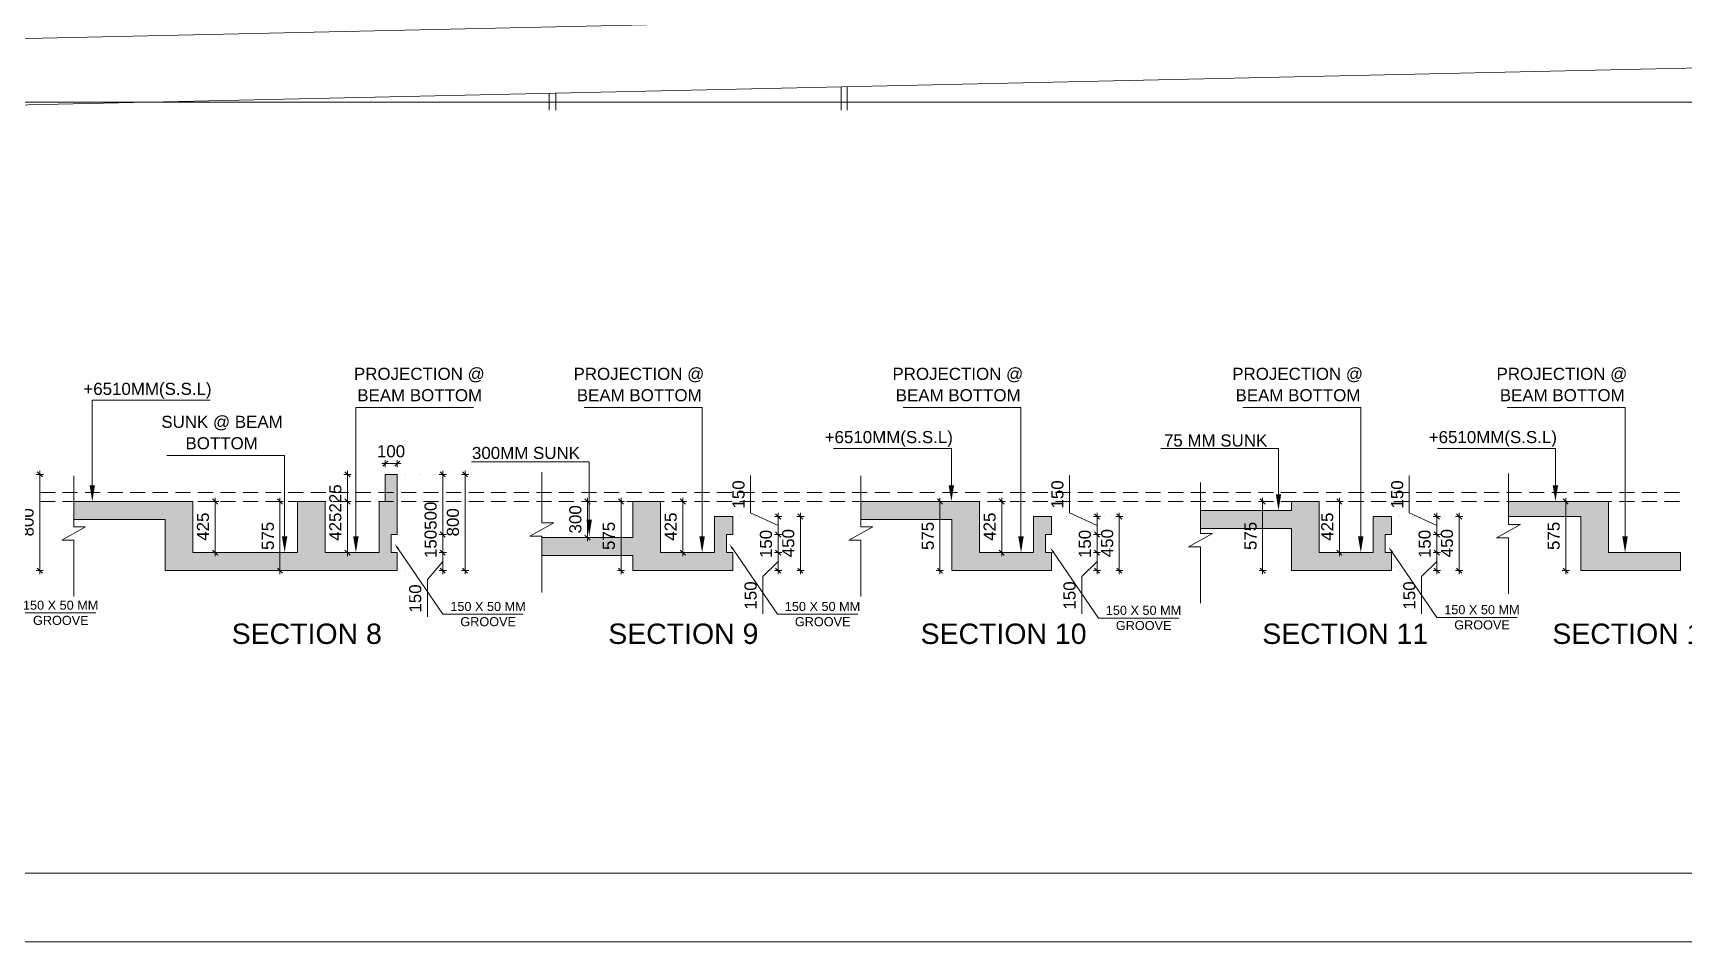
# Model space of a CAD drawing. Header units: millimetres. Extents: x -1303 to 98744, y -1303 to 90097.
# Drawn here: x 32673 to 58753, y 7 to 14373 of the extents above; entities that cross this region are included whole.
import ezdxf

# ---------------------------------------------------------------- set-up
doc = ezdxf.new("R2010")
doc.units = ezdxf.units.MM
doc.layers.add('PDF_Geometry', color=7, linetype='Continuous')
doc.layers.add('PDF_Text', color=7, linetype='Continuous')
doc.layers.add('PDF_Solid Fills', color=192, linetype='Continuous', true_color=0xc2c0c0c0)
doc.styles.add('PDF ArialMT', font='arial.ttf')
doc.styles.add('PDF Swiss721BT-LightCondensed', font='arial.ttf')

msp = doc.modelspace()

# ---------------------------------------------------------------- hatches: boundary and pattern name
at = {"layer": 'PDF_Solid Fills', "true_color": 0x0000f7}
h = msp.add_hatch(color=254, dxfattribs=at)
h.paths.add_polyline_path([(38431.78218, 5875.77945), (38431.78218, 6161.0661), (38336.65649, 6161.0661), (38336.65649, 6446.43746), (38431.78218, 6446.43746), (38431.78218, 6969.44845), (38146.49604, 6969.44845), (38146.49604, 6161.0661), (37290.55084, 6161.0661), (37290.55084, 6969.44845), (36853.1008, 6969.44845), (36853.1008, 6161.0661), (35198.42218, 6161.0661), (35198.42218, 6969.44845), (33315.92127, 6969.44845), (33315.92127, 6684.1618), (34760.97214, 6684.1618), (34760.97214, 5875.77945)], flags=0)
h.paths.add_polyline_path([(38431.78218, 6969.44845), (38431.78218, 7112.13388), (38241.53494, 7112.13388), (38241.53494, 6969.44845)], flags=0)
h.paths.add_polyline_path([(38431.78218, 7112.13388), (38431.78218, 7397.42054), (38241.53494, 7397.42054), (38241.53494, 7112.13388)], flags=0)
at = {"layer": 'PDF_Solid Fills', "true_color": 0x00007f}
for points in [[(42153.53941, 6398.87566), (40717.88127, 6398.87566), (40717.88127, 6113.589), (42153.53941, 6113.589), (42153.53941, 5875.77945), (42590.98946, 5875.77945), (42590.98946, 6969.44845), (42153.53941, 6969.44845)], [(45758.50529, 6684.1618), (47194.16342, 6684.1618), (47194.16342, 5875.77945), (47631.61347, 5875.77945), (47631.61347, 6969.44845), (47574.57525, 6969.44845), (45758.50529, 6969.44845)], [(54143.35493, 5875.77945), (54143.35493, 6161.0661), (54048.23338, 6161.0661), (54048.23338, 6446.43746), (54143.35493, 6446.43746), (54143.35493, 6731.7236), (53858.06879, 6731.7236), (53858.06879, 6161.0661), (53002.1236, 6161.0661), (53002.1236, 6969.44845), (52564.67355, 6969.44845), (52564.67355, 6826.76303), (51129.01955, 6826.76303), (51129.01955, 6541.47637), (52564.67355, 6541.47637), (52564.67355, 6161.0661), (52564.67355, 5875.77945)], [(57574.74743, 6161.0661), (57574.74743, 6969.44845), (55996.15283, 6969.44845), (55996.15283, 6731.7236), (57137.29739, 6731.7236), (57137.29739, 5875.77945), (58715.97877, 5875.77945), (58715.97877, 6161.0661)], [(43732.22079, 5875.77945), (43732.22079, 6161.0661), (43637.09511, 6161.0661), (43637.09511, 6446.43746), (43732.22079, 6446.43746), (43732.22079, 6731.7236), (43446.93465, 6731.7236), (43446.93465, 6161.0661), (42590.98946, 6161.0661), (42590.98946, 5875.77945)], [(48772.84481, 5875.77945), (48772.84481, 6161.0661), (48677.71912, 6161.0661), (48677.71912, 6446.43746), (48772.84481, 6446.43746), (48772.84481, 6731.7236), (48487.55867, 6731.7236), (48487.55867, 6161.0661), (47631.61347, 6161.0661), (47631.61347, 5875.77945)]]:
    msp.add_hatch(color=254, dxfattribs=at).paths.add_polyline_path(points)

# ---------------------------------------------------------------- linework, layer by layer
at = {"layer": 'PDF_Geometry', "lineweight": 0}
for points in [[(6.54583, 6.54583), (97433.8658, 6.54583), (97433.8658, 88787.25523), (6.54583, 88787.25523)], [(1161.74035, 13281.54944), (80883.69126, 13281.54944), (80883.69126, 87632.06458), (1161.74035, 87632.06458)], [(1161.74035, 1094.88274), (96279.51452, 1094.88274), (96279.51452, 87632.06407), (1161.74035, 87632.06407)]]:
    msp.add_lwpolyline(points, close=True, dxfattribs=at)
at = {"layer": 'PDF_Geometry', "color": 9, "lineweight": 0, "true_color": 0xc0c0c0}
for points in [[(28778.92618, 13152.0657), (74523.7764, 14166.77512), (74523.7764, 15564.85614)], [(40833.56931, 13419.49511), (40833.56931, 13152.0657)], [(40934.27775, 13421.18832), (40934.27775, 13152.0657)], [(45444.19383, 13521.05066), (45444.19383, 13152.0657)], [(45544.05514, 13523.58996), (45544.05514, 13152.0657)], [(33021.40976, 7112.04917), (32783.59968, 7112.04917)], [(33378.54637, 7112.04917), (33140.73629, 7112.04917)], [(33734.83792, 7112.04917), (33497.02784, 7112.04917)], [(34091.12947, 7112.04917), (33853.3194, 7112.04917)], [(34448.26401, 7112.04917), (34210.45394, 7112.04917)], [(34804.55557, 7112.04917), (34566.74549, 7112.04917)], [(35161.69424, 7112.04917), (34923.88417, 7112.04917)], [(35517.98167, 7112.04917), (35280.17572, 7112.04917)], [(35874.27322, 7112.04917), (35636.46314, 7112.04917)], [(36231.4119, 7112.04917), (35993.60182, 7112.04917)], [(36587.70344, 7112.04917), (36349.89337, 7112.04917)], [(36944.83799, 7112.04917), (36707.02792, 7112.04917)], [(37301.12954, 7112.04917), (37063.31946, 7112.04917)], [(37657.4211, 7112.04917), (37419.61102, 7112.04917)], [(38014.55564, 7112.04917), (37776.74969, 7112.04917)], [(38370.84719, 7112.04917), (38133.03712, 7112.04917)], [(38727.13875, 7112.04917), (38490.17579, 7112.04917)], [(39084.27742, 7112.04917), (38846.46735, 7112.04917)], [(39440.56484, 7112.04917), (39202.7589, 7112.04917)], [(39797.70352, 7112.04917), (39559.89344, 7112.04917)], [(40153.99507, 7112.04917), (39916.18499, 7112.04917)], [(40510.28662, 7112.04917), (40273.32367, 7112.04917)], [(40867.42116, 7112.04917), (40629.61109, 7112.04917)], [(41223.71272, 7112.04917), (40985.90264, 7112.04917)], [(41580.85139, 7112.04917), (41343.04132, 7112.04917)], [(41937.13882, 7112.04917), (41699.33287, 7112.04917)], [(42293.43037, 7112.04917), (42055.6203, 7112.04917)], [(42650.56905, 7112.04917), (42412.75897, 7112.04917)], [(43006.86059, 7112.04917), (42769.05052, 7112.04917)], [(43363.99514, 7112.04917), (43126.18507, 7112.04917)], [(43720.28669, 7112.04917), (43482.47661, 7112.04917)], [(44076.57825, 7112.04917), (43838.76817, 7112.04917)], [(44433.71279, 7112.04917), (44195.90684, 7112.04917)], [(44790.00434, 7112.04917), (44552.19427, 7112.04917)], [(45147.14302, 7112.04917), (44909.33294, 7112.04917)], [(45503.43457, 7112.04917), (45265.6245, 7112.04917)], [(45859.72199, 7112.04917), (45621.91605, 7112.04917)], [(46216.86067, 7112.04917), (45979.05059, 7112.04917)], [(46573.15222, 7112.04917), (46335.34214, 7112.04917)], [(46929.44377, 7112.04917), (46692.48082, 7112.04917)], [(47286.57831, 7112.04917), (47048.76824, 7112.04917)], [(47642.86987, 7112.04917), (47405.05979, 7112.04917)], [(48000.00854, 7112.04917), (47762.19847, 7112.04917)], [(48356.29597, 7112.04917), (48118.49002, 7112.04917)], [(48712.58752, 7112.04917), (48475.62456, 7112.04917)], [(49069.7262, 7112.04917), (48831.91612, 7112.04917)], [(49426.01774, 7112.04917), (49188.20767, 7112.04917)], [(49783.15229, 7112.04917), (49545.34222, 7112.04917)], [(50139.44384, 7112.04917), (49901.63376, 7112.04917)], [(50495.7354, 7112.04917), (50257.92532, 7112.04917)], [(50852.86994, 7112.04917), (50615.06399, 7112.04917)], [(51209.16149, 7112.04917), (50971.35142, 7112.04917)], [(51566.30017, 7112.04917), (51328.49009, 7112.04917)], [(51922.59172, 7112.04917), (51684.78165, 7112.04917)], [(52278.87914, 7112.04917), (52041.0732, 7112.04917)], [(52636.01782, 7112.04917), (52398.20774, 7112.04917)], [(52992.30937, 7112.04917), (52754.49929, 7112.04917)], [(53349.44392, 7112.04917), (53111.63797, 7112.04917)], [(53705.73546, 7112.04917), (53467.92539, 7112.04917)], [(54062.02702, 7112.04917), (53824.21694, 7112.04917)], [(54419.16569, 7112.04917), (54181.35562, 7112.04917)], [(54775.45312, 7112.04917), (54537.64717, 7112.04917)], [(55131.74467, 7112.04917), (54894.78171, 7112.04917)], [(55488.88335, 7112.04917), (55251.07327, 7112.04917)], [(55845.1749, 7112.04917), (55607.36482, 7112.04917)], [(56202.30944, 7112.04917), (55964.49937, 7112.04917)], [(56558.60099, 7112.04917), (56320.79092, 7112.04917)], [(56914.89255, 7112.04917), (56677.9296, 7112.04917)], [(57272.02709, 7112.04917), (57034.22114, 7112.04917)], [(57628.31864, 7112.04917), (57390.50857, 7112.04917)], [(57985.45732, 7112.04917), (57747.64724, 7112.04917)], [(58341.74887, 7112.04917), (58103.9388, 7112.04917)], [(58698.0363, 7112.04917), (58460.23035, 7112.04917)], [(33021.40976, 6969.02541), (32783.59968, 6969.02541)], [(33378.54637, 6969.02541), (33140.73629, 6969.02541)], [(33734.83792, 6969.02541), (33497.02784, 6969.02541)], [(34091.12947, 6969.02541), (33853.3194, 6969.02541)], [(34448.26401, 6969.02541), (34210.45394, 6969.02541)], [(34804.55557, 6969.02541), (34566.74549, 6969.02541)], [(35161.69424, 6969.02541), (34923.88417, 6969.02541)], [(35517.98167, 6969.02541), (35280.17572, 6969.02541)], [(35874.27322, 6969.02541), (35636.46314, 6969.02541)], [(36231.4119, 6969.02541), (35993.60182, 6969.02541)], [(36587.70344, 6969.02541), (36349.89337, 6969.02541)], [(36944.83799, 6969.02541), (36707.02792, 6969.02541)], [(37301.12954, 6969.02541), (37063.31946, 6969.02541)], [(37657.4211, 6969.02541), (37419.61102, 6969.02541)], [(38014.55564, 6969.02541), (37776.74969, 6969.02541)], [(38370.84719, 6969.02541), (38133.03712, 6969.02541)], [(38727.13875, 6969.02541), (38490.17579, 6969.02541)], [(39084.27742, 6969.02541), (38846.46735, 6969.02541)], [(39440.56484, 6969.02541), (39202.7589, 6969.02541)], [(39797.70352, 6969.02541), (39559.89344, 6969.02541)], [(40153.99507, 6969.02541), (39916.18499, 6969.02541)], [(40510.28662, 6969.02541), (40273.32367, 6969.02541)], [(40867.42116, 6969.02541), (40629.61109, 6969.02541)], [(41223.71272, 6969.02541), (40985.90264, 6969.02541)], [(41580.85139, 6969.02541), (41343.04132, 6969.02541)], [(41937.13882, 6969.02541), (41699.33287, 6969.02541)], [(42293.43037, 6969.02541), (42055.6203, 6969.02541)], [(42650.56905, 6969.02541), (42412.75897, 6969.02541)], [(43006.86059, 6969.02541), (42769.05052, 6969.02541)], [(43363.99514, 6969.02541), (43126.18507, 6969.02541)], [(43720.28669, 6969.02541), (43482.47661, 6969.02541)], [(44076.57825, 6969.02541), (43838.76817, 6969.02541)], [(44433.71279, 6969.02541), (44195.90684, 6969.02541)], [(44790.00434, 6969.02541), (44552.19427, 6969.02541)], [(45147.14302, 6969.02541), (44909.33294, 6969.02541)], [(45503.43457, 6969.02541), (45265.6245, 6969.02541)], [(45859.72199, 6969.02541), (45621.91605, 6969.02541)], [(46216.86067, 6969.02541), (45979.05059, 6969.02541)], [(46573.15222, 6969.02541), (46335.34214, 6969.02541)], [(46929.44377, 6969.02541), (46692.48082, 6969.02541)], [(47286.57831, 6969.02541), (47048.76824, 6969.02541)], [(47642.86987, 6969.02541), (47405.05979, 6969.02541)], [(48000.00854, 6969.02541), (47762.19847, 6969.02541)], [(48356.29597, 6969.02541), (48118.49002, 6969.02541)], [(48712.58752, 6969.02541), (48475.62456, 6969.02541)], [(49069.7262, 6969.02541), (48831.91612, 6969.02541)], [(49426.01774, 6969.02541), (49188.20767, 6969.02541)], [(49783.15229, 6969.02541), (49545.34222, 6969.02541)], [(50139.44384, 6969.02541), (49901.63376, 6969.02541)], [(50495.7354, 6969.02541), (50257.92532, 6969.02541)], [(50852.86994, 6969.02541), (50615.06399, 6969.02541)], [(51209.16149, 6969.02541), (50971.35142, 6969.02541)], [(51566.30017, 6969.02541), (51328.49009, 6969.02541)], [(51922.59172, 6969.02541), (51684.78165, 6969.02541)], [(52278.87914, 6969.02541), (52041.0732, 6969.02541)], [(52636.01782, 6969.02541), (52398.20774, 6969.02541)], [(52992.30937, 6969.02541), (52754.49929, 6969.02541)], [(53349.44392, 6969.02541), (53111.63797, 6969.02541)], [(53705.73546, 6969.02541), (53467.92539, 6969.02541)], [(54062.02702, 6969.02541), (53824.21694, 6969.02541)], [(54419.16569, 6969.02541), (54181.35562, 6969.02541)], [(54775.45312, 6969.02541), (54537.64717, 6969.02541)], [(55131.74467, 6969.02541), (54894.78171, 6969.02541)], [(55488.88335, 6969.02541), (55251.07327, 6969.02541)], [(55845.1749, 6969.02541), (55607.36482, 6969.02541)], [(56202.30944, 6969.02541), (55964.49937, 6969.02541)], [(56558.60099, 6969.02541), (56320.79092, 6969.02541)], [(56914.89255, 6969.02541), (56677.9296, 6969.02541)], [(57272.02709, 6969.02541), (57034.22114, 6969.02541)], [(57628.31864, 6969.02541), (57390.50857, 6969.02541)], [(57985.45732, 6969.02541), (57747.64724, 6969.02541)], [(58341.74887, 6969.02541), (58103.9388, 6969.02541)], [(58698.0363, 6969.02541), (58460.23035, 6969.02541)]]:
    msp.add_lwpolyline(points, dxfattribs=at)
at = {"layer": 'PDF_Geometry', "color": 222, "lineweight": 0, "true_color": 0xb8008a}
for points in [[(74611.79451, 15219.56788), (9885.36212, 13785.09571)], [(38183.81489, 7566.51036), (38298.06489, 7566.51036)], [(38200.74082, 7525.88773), (38281.13896, 7606.28587)], [(38221.89823, 7566.51036), (38203.28219, 7566.51036)], [(38241.36552, 7623.2118), (38241.36552, 7508.9618)], [(38430.93505, 7566.51036), (38241.36552, 7566.51036)], [(38488.48155, 7566.51036), (38374.23155, 7566.51036)], [(38471.55562, 7606.28587), (38391.15748, 7525.88773)], [(38430.93505, 7508.9618), (38430.93505, 7623.2118)], [(38450.39822, 7566.51036), (38469.01839, 7566.51036)], [(32723.51389, 7397.25111), (32837.76388, 7397.25111)], [(32820.83796, 7356.62899), (32740.43981, 7437.02662)], [(32780.21532, 7339.70307), (32780.21532, 7453.95255)], [(32780.21532, 5894.22915), (32780.21532, 7377.78588)], [(37700.58303, 7397.25111), (37587.17603, 7397.25111)], [(37603.25896, 7437.02662), (37684.5001, 7356.62899)], [(37643.87953, 7453.95255), (37643.87953, 7339.70307)], [(37643.87953, 7415.86921), (37643.87953, 7435.33444)], [(37643.87953, 6969.02541), (37643.87953, 7397.25111)], [(39092.74038, 7397.25111), (39206.99038, 7397.25111)], [(39190.06445, 7356.62899), (39109.66631, 7437.02662)], [(39149.43975, 7339.70307), (39149.43975, 7453.95255)], [(39149.43975, 7377.78588), (39149.43975, 6464.63253), (39149.43975, 6484.09724)], [(39444.79633, 7397.25111), (39559.04632, 7397.25111)], [(39542.1204, 7356.62899), (39461.72225, 7437.02662)], [(39502.34695, 7339.70307), (39502.34695, 7453.95255)], [(39502.34695, 5894.22915), (39502.34695, 7377.78588)], [(44015.64326, 7381.17128), (44015.64326, 6790.45659), (44449.79572, 6589.03818)], [(49057.03175, 7381.17128), (49057.03175, 6790.45659), (49491.18008, 6589.03818)], [(54426.78154, 7381.17128), (54426.78154, 6790.45659), (54860.92986, 6589.03818)], [(35494.28702, 6969.02541), (35608.53702, 6969.02541)], [(35591.61109, 6928.40278), (35511.21295, 7009.64753)], [(35551.83352, 6912.32345), (35551.83352, 7025.72685)], [(35551.83352, 6950.40679), (35551.83352, 6179.43059)], [(36519.99974, 6969.02541), (36634.24974, 6969.02541)], [(36617.32381, 6928.40278), (36536.92567, 7009.64753)], [(36576.69911, 6912.32345), (36576.69911, 7025.72685)], [(36576.69911, 6950.40679), (36576.69911, 5894.22915)], [(37643.87953, 6930.94207), (37643.87953, 6950.40679), (37643.87953, 6179.43059)], [(41494.52752, 6969.02541), (41380.27753, 6969.02541)], [(41397.20345, 7009.64753), (41477.6016, 6928.40278)], [(41437.82402, 7025.72685), (41437.82402, 6912.32345)], [(41437.82402, 6987.64352), (41437.82402, 7007.10874)], [(41437.82402, 6398.62152), (41437.82402, 6969.02541)], [(41910.05982, 6969.02541), (42024.30981, 6969.02541)], [(42007.38389, 6928.40278), (41926.13862, 7009.64753)], [(41966.75919, 6912.32345), (41966.75919, 7025.72685)], [(41966.75919, 5894.22915), (41966.75919, 6950.40679)], [(42887.532, 6969.02541), (43000.93487, 6969.02541)], [(42984.85607, 6928.40278), (42903.6108, 7009.64753)], [(42944.23137, 6912.32345), (42944.23137, 7025.72685)], [(42944.23137, 6950.40679), (42944.23137, 6179.43059)], [(44449.79572, 6674.5139), (44449.79572, 6787.9178)], [(44802.69878, 6674.5139), (44802.69878, 6787.9178)], [(46950.60118, 6969.02541), (47064.85117, 6969.02541)], [(47047.92525, 6928.40278), (46967.5271, 7009.64753)], [(47007.30055, 6912.32345), (47007.30055, 7025.72685)], [(47007.30055, 5894.22915), (47007.30055, 6950.40679)], [(47928.07336, 6969.02541), (48042.32336, 6969.02541)], [(48025.39743, 6928.40278), (47944.15217, 7009.64753)], [(47984.77273, 6912.32345), (47984.77273, 7025.72685)], [(47984.77273, 6950.40679), (47984.77273, 6179.43059)], [(49491.18008, 6674.5139), (49491.18008, 6787.9178)], [(49843.24015, 6674.5139), (49843.24015, 6787.9178)], [(52052.0734, 6969.02541), (52166.32339, 6969.02541)], [(52149.39747, 6928.40278), (52068.99932, 7009.64753)], [(52108.7769, 6912.32345), (52108.7769, 7025.72685)], [(52108.7769, 6950.40679), (52108.7769, 5894.22915)], [(53264.81429, 6969.02541), (53379.06429, 6969.02541)], [(53362.13836, 6928.40278), (53281.74022, 7009.64753)], [(53322.36492, 6912.32345), (53322.36492, 7025.72685)], [(53322.36492, 6950.40679), (53322.36492, 6179.43059)], [(54860.92986, 6674.5139), (54860.92986, 6787.9178)], [(55213.83706, 6674.5139), (55213.83706, 6787.9178)], [(56842.95737, 6969.02541), (56956.36024, 6969.02541)], [(56940.28144, 6928.40278), (56859.03617, 7009.64753)], [(56899.65674, 6912.32345), (56899.65674, 7025.72685)], [(56899.65674, 6950.40679), (56899.65674, 5894.22915)], [(44393.09222, 6731.21585), (44507.34222, 6731.21585)], [(44490.41629, 6690.59373), (44410.01815, 6771.83797)], [(44449.79572, 6712.59723), (44449.79572, 6464.63253), (44449.79572, 6484.09724)], [(44745.1523, 6731.21585), (44859.40229, 6731.21585)], [(44843.32348, 6690.59373), (44762.07822, 6771.83797)], [(44802.69878, 5894.22915), (44802.69878, 6712.59723)], [(49433.63359, 6731.21585), (49547.88359, 6731.21585)], [(49530.95766, 6690.59373), (49450.55952, 6771.83797)], [(49491.18008, 6712.59723), (49491.18008, 6464.63253), (49491.18008, 6484.09724)], [(49786.53665, 6731.21585), (49899.94365, 6731.21585)], [(49883.86072, 6690.59373), (49802.61958, 6771.83797)], [(49843.24015, 5894.22915), (49843.24015, 6712.59723)], [(54804.23049, 6731.21585), (54918.48049, 6731.21585)], [(54901.55456, 6690.59373), (54821.15642, 6771.83797)], [(54860.92986, 6712.59723), (54860.92986, 6464.63253), (54860.92986, 6484.09724)], [(55157.13355, 6731.21585), (55270.53643, 6731.21585)], [(55254.45762, 6690.59373), (55173.21236, 6771.83797)], [(55213.83706, 5894.22915), (55213.83706, 6712.59723)], [(39149.43975, 6160.81248), (39149.43975, 6446.01391)], [(41380.27753, 6398.62152), (41494.52752, 6398.62152)], [(41477.6016, 6357.9994), (41397.20345, 6438.39755)], [(41437.82402, 6341.07348), (41437.82402, 6455.32347)], [(41437.82402, 6379.15681), (41437.82402, 6360.53819)], [(44449.79572, 6160.81248), (44449.79572, 6446.01391)], [(49491.18008, 6160.81248), (49491.18008, 6446.01391)], [(54860.92986, 6160.81248), (54860.92986, 6446.01391)], [(35608.53702, 6160.81248), (35494.28702, 6160.81248)], [(35511.21295, 6201.43459), (35591.61109, 6120.18985)], [(35551.83352, 6217.51392), (35551.83352, 6103.26392)], [(37700.58303, 6160.81248), (37587.17603, 6160.81248)], [(37603.25896, 6201.43459), (37684.5001, 6120.18985)], [(37643.87953, 6217.51392), (37643.87953, 6103.26392)], [(38907.3982, 5145.25696), (38907.3982, 5736.81774), (39149.43975, 6017.7882)], [(39149.43975, 5894.22915), (39149.43975, 6141.34726), (39149.43975, 6122.72914)], [(43000.93487, 6160.81248), (42887.532, 6160.81248)], [(42903.6108, 6201.43459), (42984.85607, 6120.18985)], [(42944.23137, 6217.51392), (42944.23137, 6103.26392)], [(44207.75417, 5192.64935), (44207.75417, 5784.21064), (44449.79572, 6017.7882)], [(44449.79572, 5894.22915), (44449.79572, 6141.34726), (44449.79572, 6122.72914)], [(48042.32336, 6160.81248), (47928.07336, 6160.81248)], [(47944.15217, 6201.43459), (48025.39743, 6120.18985)], [(47984.77273, 6217.51392), (47984.77273, 6103.26392)], [(49248.29553, 5192.64935), (49248.29553, 5784.21064), (49491.18008, 6017.7882)], [(49491.18008, 5894.22915), (49491.18008, 6141.34726), (49491.18008, 6122.72914)], [(53379.06429, 6160.81248), (53264.81429, 6160.81248)], [(53281.74022, 6201.43459), (53362.13836, 6120.18985)], [(53322.36492, 6217.51392), (53322.36492, 6103.26392)], [(54618.88831, 5192.64935), (54618.88831, 5784.21064), (54860.92986, 6017.7882)], [(54860.92986, 5894.22915), (54860.92986, 6141.34726), (54860.92986, 6122.72914)], [(32837.76388, 5875.61053), (32723.51389, 5875.61053)], [(32740.43981, 5915.38656), (32820.83796, 5834.98841)], [(32780.21532, 5932.31248), (32780.21532, 5818.06249)], [(36634.24974, 5875.61053), (36519.99974, 5875.61053)], [(36536.92567, 5915.38656), (36617.32381, 5834.98841)], [(36576.69911, 5932.31248), (36576.69911, 5818.06249)], [(39206.99038, 5875.61053), (39092.74038, 5875.61053)], [(39109.66631, 5915.38656), (39190.06445, 5834.98841)], [(39149.43975, 5932.31248), (39149.43975, 5818.06249)], [(39559.04632, 5875.61053), (39444.79633, 5875.61053)], [(39461.72225, 5915.38656), (39542.1204, 5834.98841)], [(39502.34695, 5932.31248), (39502.34695, 5818.06249)], [(42024.30981, 5875.61053), (41910.05982, 5875.61053)], [(41926.13862, 5915.38656), (42007.38389, 5834.98841)], [(41966.75919, 5932.31248), (41966.75919, 5818.06249)], [(44507.34222, 5875.61053), (44393.09222, 5875.61053)], [(44410.01815, 5915.38656), (44490.41629, 5834.98841)], [(44449.79572, 5932.31248), (44449.79572, 5818.06249)], [(44859.40229, 5875.61053), (44745.1523, 5875.61053)], [(44762.07822, 5915.38656), (44843.32348, 5834.98841)], [(44802.69878, 5932.31248), (44802.69878, 5818.06249)], [(47064.85117, 5875.61053), (46950.60118, 5875.61053)], [(46967.5271, 5915.38656), (47047.92525, 5834.98841)], [(47007.30055, 5932.31248), (47007.30055, 5818.06249)], [(49547.88359, 5875.61053), (49433.63359, 5875.61053)], [(49450.55952, 5915.38656), (49530.95766, 5834.98841)], [(49491.18008, 5932.31248), (49491.18008, 5818.06249)], [(49899.94365, 5875.61053), (49786.53665, 5875.61053)], [(49802.61958, 5915.38656), (49883.86072, 5834.98841)], [(49843.24015, 5932.31248), (49843.24015, 5818.06249)], [(52166.32339, 5875.61053), (52052.0734, 5875.61053)], [(52068.99932, 5915.38656), (52149.39747, 5834.98841)], [(52108.7769, 5932.31248), (52108.7769, 5818.06249)], [(54918.48049, 5875.61053), (54804.23049, 5875.61053)], [(54821.15642, 5915.38656), (54901.55456, 5834.98841)], [(54860.92986, 5932.31248), (54860.92986, 5818.06249)], [(55270.53643, 5875.61053), (55157.13355, 5875.61053)], [(55173.21236, 5915.38656), (55254.45762, 5834.98841)], [(55213.83706, 5932.31248), (55213.83706, 5818.06249)], [(56956.36024, 5875.61053), (56842.95737, 5875.61053)], [(56859.03617, 5915.38656), (56940.28144, 5834.98841)], [(56899.65674, 5932.31248), (56899.65674, 5818.06249)]]:
    msp.add_lwpolyline(points, dxfattribs=at)
at = {"layer": 'PDF_Geometry', "color": 1, "lineweight": 0}
for points in [[(33609.5836, 7225.45307), (33609.5836, 8568.52534), (35471.43537, 8568.52534)], [(37775.90258, 6417.24014), (37775.90258, 8455.96753), (39637.75435, 8455.96753)], [(43248.05503, 6417.24014), (43248.05503, 8455.96753), (41386.20325, 8455.96753)], [(48288.59227, 6417.24014), (48288.59227, 8455.96753), (46427.58761, 8455.96753)], [(53659.18917, 6417.24014), (53659.18917, 8455.96753), (51797.33739, 8455.96753)], [(57836.50835, 6417.24014), (57836.50835, 8455.96753), (55974.65657, 8455.96753)], [(36649.48142, 6417.24014), (36649.48142, 7697.68628), (34788.47677, 7697.68628)], [(41463.21291, 6678.74538), (41463.21291, 7593.59143), (39602.20825, 7593.59143)], [(47188.40713, 7225.45307), (47188.40713, 7806.01262), (45326.55535, 7806.01262)], [(52358.43429, 7083.2754), (52358.43429, 7806.01262), (50497.42551, 7806.01262)], [(56735.47608, 7225.45307), (56735.47608, 7806.01262), (54874.47143, 7806.01262)]]:
    msp.add_lwpolyline(points, dxfattribs=at)
at = {"layer": 'PDF_Geometry', "lineweight": 0}
for points in [[(32780.21532, 7397.25111), (32780.21532, 7397.25111)], [(33315.92127, 5469.38833), (33315.92127, 6357.1528), (33126.34967, 6357.1528), (33504.64368, 6566.18808), (33315.92127, 6566.18808), (33315.92127, 7371.86222)], [(37643.87953, 7397.25111), (37643.87953, 7397.25111)], [(37764.05525, 7397.25111), (37764.05525, 7397.25111)], [(37883.37972, 7397.25111), (37883.37972, 7397.25111)], [(38001.8612, 7397.25111), (38001.8612, 7397.25111)], [(38121.18979, 7397.25111), (38121.18979, 7397.25111)], [(38241.36552, 7541.12148), (38241.36552, 7541.12148)], [(38241.36552, 7397.25111), (38241.36552, 7397.25111)], [(38241.36552, 7397.25111), (38241.36552, 7397.25111)], [(38430.93505, 7541.12148), (38430.93505, 7541.12148)], [(38430.93505, 7397.25111), (38430.93505, 7397.25111)], [(38430.93505, 7397.25111), (38430.93505, 7397.25111)], [(38430.93505, 7397.25111), (38430.93505, 7397.25111)], [(38551.11077, 7397.25111), (38551.11077, 7397.25111)], [(38552.80089, 7397.25111), (38552.80089, 7397.25111)], [(38669.59225, 7397.25111), (38669.59225, 7397.25111)], [(38671.28236, 7397.25111), (38671.28236, 7397.25111)], [(38788.07373, 7397.25111), (38788.07373, 7397.25111)], [(38790.61097, 7397.25111), (38790.61097, 7397.25111)], [(38907.3982, 7397.25111), (38907.3982, 7397.25111)], [(38909.09244, 7397.25111), (38909.09244, 7397.25111)], [(39025.87968, 7397.25111), (39025.87968, 7397.25111)], [(39028.42104, 7397.25111), (39028.42104, 7397.25111)], [(39145.20827, 7397.25111), (39145.20827, 7397.25111)], [(39149.43975, 7397.25111), (39149.43975, 7397.25111)], [(39263.68975, 7397.25111), (39263.68975, 7397.25111)], [(39383.01835, 7397.25111), (39383.01835, 7397.25111)], [(39502.34695, 7397.25111), (39502.34695, 7397.25111)], [(40717.6292, 5532.01395), (40717.6292, 6419.77893), (40528.05554, 6419.77893), (40907.19875, 6628.81421), (40717.6292, 6628.81421), (40717.6292, 7434.48835)], [(45758.16644, 5469.38833), (45758.16644, 6357.1528), (45568.5969, 6357.1528), (45947.74011, 6566.18808), (45758.16644, 6566.18808), (45758.16644, 7371.86222)], [(55995.81398, 5506.62506), (55995.81398, 6394.39004), (55806.24445, 6394.39004), (56185.38351, 6603.42532), (55995.81398, 6603.42532), (55995.81398, 7409.09946)], [(51128.76335, 5363.60129), (51128.76335, 6251.36577), (50939.19381, 6251.36577), (51318.33289, 6460.40105), (51128.76335, 6460.40105), (51128.76335, 7266.07519)], [(35198.08333, 6969.02541), (35198.08333, 6969.02541)], [(35374.95842, 6969.02541), (35374.95842, 6969.02541)], [(35551.83352, 6969.02541), (35551.83352, 6969.02541)], [(36576.69911, 6969.02541), (36576.69911, 6969.02541)], [(36714.64788, 6969.02541), (36714.64788, 6969.02541)], [(36852.59252, 6969.02541), (36852.59252, 6969.02541)], [(37290.12934, 6969.02541), (37290.12934, 6969.02541)], [(37467.00444, 6969.02541), (37467.00444, 6969.02541)], [(37643.87953, 6969.02541), (37643.87953, 6969.02541)], [(37643.87953, 6969.02541), (37643.87953, 6969.02541)], [(37764.05525, 6969.02541), (37764.05525, 6969.02541)], [(37883.37972, 6969.02541), (37883.37972, 6969.02541)], [(38001.8612, 6969.02541), (38001.8612, 6969.02541)], [(38121.18979, 6969.02541), (38121.18979, 6969.02541)], [(38241.36552, 6969.02541), (38241.36552, 6969.02541)], [(41437.82402, 6969.02541), (41437.82402, 6969.02541)], [(41557.99974, 6969.02541), (41557.99974, 6969.02541)], [(41676.48122, 6969.02541), (41676.48122, 6969.02541)], [(41794.9627, 6969.02541), (41794.9627, 6969.02541)], [(41914.2913, 6969.02541), (41914.2913, 6969.02541)], [(42000.61104, 6969.02541), (42000.61104, 6969.02541)], [(42032.77278, 6969.02541), (42032.77278, 6969.02541)], [(42152.94437, 6969.02541), (42152.94437, 6969.02541)], [(42152.94437, 6969.02541), (42152.94437, 6969.02541)], [(42590.48118, 6969.02541), (42590.48118, 6969.02541)], [(42767.35627, 6969.02541), (42767.35627, 6969.02541)], [(42944.23137, 6969.02541), (42944.23137, 6969.02541)], [(47041.1524, 6969.02541), (47041.1524, 6969.02541)], [(47193.48573, 6969.02541), (47193.48573, 6969.02541)], [(47631.02255, 6969.02541), (47631.02255, 6969.02541)], [(47807.89764, 6969.02541), (47807.89764, 6969.02541)], [(47984.77273, 6969.02541), (47984.77273, 6969.02541)], [(52108.7769, 6969.02541), (52108.7769, 6969.02541)], [(52277.18903, 6969.02541), (52277.18903, 6969.02541)], [(52396.51763, 6969.02541), (52396.51763, 6969.02541)], [(52564.08264, 6969.02541), (52564.08264, 6969.02541)], [(53001.61945, 6969.02541), (53001.61945, 6969.02541)], [(53161.56863, 6969.02541), (53161.56863, 6969.02541)], [(53322.36492, 6969.02541), (53322.36492, 6969.02541)], [(56899.65674, 6969.02541), (56899.65674, 6969.02541)], [(57058.76291, 6969.02541), (57058.76291, 6969.02541)], [(57177.24439, 6969.02541), (57177.24439, 6969.02541)], [(57296.57299, 6969.02541), (57296.57299, 6969.02541)], [(57415.05446, 6969.02541), (57415.05446, 6969.02541)], [(57574.15651, 6969.02541), (57574.15651, 6969.02541)], [(57574.15651, 6969.02541), (57574.15651, 6969.02541)], [(57719.72112, 6969.02541), (57719.72112, 6969.02541)], [(57839.04559, 6969.02541), (57839.04559, 6969.02541)], [(57957.52707, 6969.02541), (57957.52707, 6969.02541)], [(58076.85566, 6969.02541), (58076.85566, 6969.02541)], [(58195.33714, 6969.02541), (58195.33714, 6969.02541)], [(58313.81861, 6969.02541), (58313.81861, 6969.02541)], [(58433.14722, 6969.02541), (58433.14722, 6969.02541)], [(58551.62869, 6969.02541), (58551.62869, 6969.02541)], [(58670.95729, 6969.02541), (58670.95729, 6969.02541)], [(43732.13401, 6731.21585), (43732.13401, 6731.21585)], [(43732.13401, 6731.21585), (43732.13401, 6731.21585)], [(43851.46261, 6731.21585), (43851.46261, 6731.21585)], [(43853.15686, 6731.21585), (43853.15686, 6731.21585)], [(43969.94409, 6731.21585), (43969.94409, 6731.21585)], [(43972.48133, 6731.21585), (43972.48133, 6731.21585)], [(44089.27269, 6731.21585), (44089.27269, 6731.21585)], [(44090.96281, 6731.21585), (44090.96281, 6731.21585)], [(44207.75417, 6731.21585), (44207.75417, 6731.21585)], [(44209.44428, 6731.21585), (44209.44428, 6731.21585)], [(44326.23565, 6731.21585), (44326.23565, 6731.21585)], [(44328.77288, 6731.21585), (44328.77288, 6731.21585)], [(44445.56424, 6731.21585), (44445.56424, 6731.21585)], [(44449.79572, 6731.21585), (44449.79572, 6731.21585)], [(44564.04572, 6731.21585), (44564.04572, 6731.21585)], [(44683.37019, 6731.21585), (44683.37019, 6731.21585)], [(44802.69878, 6731.21585), (44802.69878, 6731.21585)], [(48772.67538, 6731.21585), (48772.67538, 6731.21585)], [(48772.67538, 6731.21585), (48772.67538, 6731.21585)], [(48892.00398, 6731.21585), (48892.00398, 6731.21585)], [(48893.6941, 6731.21585), (48893.6941, 6731.21585)], [(49010.48546, 6731.21585), (49010.48546, 6731.21585)], [(49013.02269, 6731.21585), (49013.02269, 6731.21585)], [(49129.81405, 6731.21585), (49129.81405, 6731.21585)], [(49131.50417, 6731.21585), (49131.50417, 6731.21585)], [(49248.29553, 6731.21585), (49248.29553, 6731.21585)], [(49250.83277, 6731.21585), (49250.83277, 6731.21585)], [(49367.62, 6731.21585), (49367.62, 6731.21585)], [(49369.31425, 6731.21585), (49369.31425, 6731.21585)], [(49486.10148, 6731.21585), (49486.10148, 6731.21585)], [(49491.18008, 6731.21585), (49491.18008, 6731.21585)], [(49605.43007, 6731.21585), (49605.43007, 6731.21585)], [(49723.91155, 6731.21585), (49723.91155, 6731.21585)], [(49843.24015, 6731.21585), (49843.24015, 6731.21585)], [(54143.27229, 6731.21585), (54143.27229, 6731.21585)], [(54143.27229, 6731.21585), (54143.27229, 6731.21585)], [(54262.60088, 6731.21585), (54262.60088, 6731.21585)], [(54264.291, 6731.21585), (54264.291, 6731.21585)], [(54381.08236, 6731.21585), (54381.08236, 6731.21585)], [(54383.6196, 6731.21585), (54383.6196, 6731.21585)], [(54500.40683, 6731.21585), (54500.40683, 6731.21585)], [(54502.10108, 6731.21585), (54502.10108, 6731.21585)], [(54618.88831, 6731.21585), (54618.88831, 6731.21585)], [(54620.58255, 6731.21585), (54620.58255, 6731.21585)], [(54737.36979, 6731.21585), (54737.36979, 6731.21585)], [(54739.91116, 6731.21585), (54739.91116, 6731.21585)], [(54856.69838, 6731.21585), (54856.69838, 6731.21585)], [(54860.92986, 6731.21585), (54860.92986, 6731.21585)], [(54975.17986, 6731.21585), (54975.17986, 6731.21585)], [(55094.50846, 6731.21585), (55094.50846, 6731.21585)], [(55213.83706, 6731.21585), (55213.83706, 6731.21585)], [(38430.93505, 6446.01391), (38430.93505, 6446.01391)], [(38430.93505, 6446.01391), (38430.93505, 6446.01391)], [(38552.80089, 6446.01391), (38552.80089, 6446.01391)], [(38552.80089, 6446.01391), (38552.80089, 6446.01391)], [(38671.28236, 6446.01391), (38671.28236, 6446.01391)], [(38671.28236, 6446.01391), (38671.28236, 6446.01391)], [(38790.61097, 6446.01391), (38790.61097, 6446.01391)], [(38790.61097, 6446.01391), (38790.61097, 6446.01391)], [(38909.09244, 6446.01391), (38909.09244, 6446.01391)], [(38909.09244, 6446.01391), (38909.09244, 6446.01391)], [(39028.42104, 6446.01391), (39028.42104, 6446.01391)], [(39028.42104, 6446.01391), (39028.42104, 6446.01391)], [(39149.43975, 6446.01391), (39149.43975, 6446.01391)], [(39149.43975, 6446.01391), (39149.43975, 6446.01391)], [(41437.82402, 6398.62152), (41437.82402, 6398.62152)], [(41557.99974, 6398.62152), (41557.99974, 6398.62152)], [(41676.48122, 6398.62152), (41676.48122, 6398.62152)], [(41794.9627, 6398.62152), (41794.9627, 6398.62152)], [(41914.2913, 6398.62152), (41914.2913, 6398.62152)], [(42032.77278, 6398.62152), (42032.77278, 6398.62152)], [(42152.94437, 6398.62152), (42152.94437, 6398.62152)], [(43732.13401, 6446.01391), (43732.13401, 6446.01391)], [(43732.13401, 6446.01391), (43732.13401, 6446.01391)], [(43853.15686, 6446.01391), (43853.15686, 6446.01391)], [(43853.15686, 6446.01391), (43853.15686, 6446.01391)], [(43972.48133, 6446.01391), (43972.48133, 6446.01391)], [(43972.48133, 6446.01391), (43972.48133, 6446.01391)], [(44090.96281, 6446.01391), (44090.96281, 6446.01391)], [(44090.96281, 6446.01391), (44090.96281, 6446.01391)], [(44209.44428, 6446.01391), (44209.44428, 6446.01391)], [(44209.44428, 6446.01391), (44209.44428, 6446.01391)], [(44328.77288, 6446.01391), (44328.77288, 6446.01391)], [(44328.77288, 6446.01391), (44328.77288, 6446.01391)], [(44449.79572, 6446.01391), (44449.79572, 6446.01391)], [(44449.79572, 6446.01391), (44449.79572, 6446.01391)], [(48772.67538, 6446.01391), (48772.67538, 6446.01391)], [(48772.67538, 6446.01391), (48772.67538, 6446.01391)], [(48893.6941, 6446.01391), (48893.6941, 6446.01391)], [(48893.6941, 6446.01391), (48893.6941, 6446.01391)], [(49013.02269, 6446.01391), (49013.02269, 6446.01391)], [(49013.02269, 6446.01391), (49013.02269, 6446.01391)], [(49131.50417, 6446.01391), (49131.50417, 6446.01391)], [(49131.50417, 6446.01391), (49131.50417, 6446.01391)], [(49250.83277, 6446.01391), (49250.83277, 6446.01391)], [(49250.83277, 6446.01391), (49250.83277, 6446.01391)], [(49369.31425, 6446.01391), (49369.31425, 6446.01391)], [(49369.31425, 6446.01391), (49369.31425, 6446.01391)], [(49491.18008, 6446.01391), (49491.18008, 6446.01391)], [(49491.18008, 6446.01391), (49491.18008, 6446.01391)], [(54143.27229, 6446.01391), (54143.27229, 6446.01391)], [(54143.27229, 6446.01391), (54143.27229, 6446.01391)], [(54264.291, 6446.01391), (54264.291, 6446.01391)], [(54264.291, 6446.01391), (54264.291, 6446.01391)], [(54383.6196, 6446.01391), (54383.6196, 6446.01391)], [(54383.6196, 6446.01391), (54383.6196, 6446.01391)], [(54502.10108, 6446.01391), (54502.10108, 6446.01391)], [(54502.10108, 6446.01391), (54502.10108, 6446.01391)], [(54620.58255, 6446.01391), (54620.58255, 6446.01391)], [(54620.58255, 6446.01391), (54620.58255, 6446.01391)], [(54739.91116, 6446.01391), (54739.91116, 6446.01391)], [(54739.91116, 6446.01391), (54739.91116, 6446.01391)], [(54860.92986, 6446.01391), (54860.92986, 6446.01391)], [(54860.92986, 6446.01391), (54860.92986, 6446.01391)], [(31690.18532, 6238.67133), (32398.53488, 5207.03649), (33667.98134, 5207.03649)], [(35198.08333, 6160.81248), (35198.08333, 6160.81248)], [(35374.95842, 6160.81248), (35374.95842, 6160.81248)], [(35551.83352, 6160.81248), (35551.83352, 6160.81248)], [(37290.12934, 6160.81248), (37290.12934, 6160.81248)], [(37467.00444, 6160.81248), (37467.00444, 6160.81248)], [(37643.87953, 6160.81248), (37643.87953, 6160.81248)], [(38430.93505, 6160.81248), (38430.93505, 6160.81248)], [(38430.93505, 6160.81248), (38430.93505, 6160.81248)], [(38445.32374, 6218.36052), (39152.82412, 5186.72517), (40422.26851, 5186.72517)], [(38552.80089, 6160.81248), (38552.80089, 6160.81248)], [(38552.80089, 6160.81248), (38552.80089, 6160.81248)], [(38671.28236, 6160.81248), (38671.28236, 6160.81248)], [(38671.28236, 6160.81248), (38671.28236, 6160.81248)], [(38790.61097, 6160.81248), (38790.61097, 6160.81248)], [(38790.61097, 6160.81248), (38790.61097, 6160.81248)], [(38909.09244, 6160.81248), (38909.09244, 6160.81248)], [(38909.09244, 6160.81248), (38909.09244, 6160.81248)], [(39028.42104, 6160.81248), (39028.42104, 6160.81248)], [(39028.42104, 6160.81248), (39028.42104, 6160.81248)], [(39149.43975, 6160.81248), (39149.43975, 6160.81248)], [(39149.43975, 6160.81248), (39149.43975, 6160.81248)], [(42590.48118, 6160.81248), (42590.48118, 6160.81248)], [(42767.35627, 6160.81248), (42767.35627, 6160.81248)], [(42944.23137, 6160.81248), (42944.23137, 6160.81248)], [(43732.13401, 6218.36052), (44440.48564, 5186.72517), (45709.08291, 5186.72517)], [(43732.13401, 6160.81248), (43732.13401, 6160.81248)], [(43732.13401, 6160.81248), (43732.13401, 6160.81248)], [(43853.15686, 6160.81248), (43853.15686, 6160.81248)], [(43853.15686, 6160.81248), (43853.15686, 6160.81248)], [(43972.48133, 6160.81248), (43972.48133, 6160.81248)], [(43972.48133, 6160.81248), (43972.48133, 6160.81248)], [(44090.96281, 6160.81248), (44090.96281, 6160.81248)], [(44090.96281, 6160.81248), (44090.96281, 6160.81248)], [(44209.44428, 6160.81248), (44209.44428, 6160.81248)], [(44209.44428, 6160.81248), (44209.44428, 6160.81248)], [(44328.77288, 6160.81248), (44328.77288, 6160.81248)], [(44328.77288, 6160.81248), (44328.77288, 6160.81248)], [(44449.79572, 6160.81248), (44449.79572, 6160.81248)], [(44449.79572, 6160.81248), (44449.79572, 6160.81248)], [(47631.02255, 6160.81248), (47631.02255, 6160.81248)], [(47807.89764, 6160.81248), (47807.89764, 6160.81248)], [(47984.77273, 6160.81248), (47984.77273, 6160.81248)], [(48772.67538, 6160.81248), (48772.67538, 6160.81248)], [(48772.67538, 6160.81248), (48772.67538, 6160.81248)], [(48805.6801, 6157.42709), (49514.03174, 5125.79174), (50782.629, 5125.79174)], [(48893.6941, 6160.81248), (48893.6941, 6160.81248)], [(48893.6941, 6160.81248), (48893.6941, 6160.81248)], [(49013.02269, 6160.81248), (49013.02269, 6160.81248)], [(49013.02269, 6160.81248), (49013.02269, 6160.81248)], [(49131.50417, 6160.81248), (49131.50417, 6160.81248)], [(49131.50417, 6160.81248), (49131.50417, 6160.81248)], [(49250.83277, 6160.81248), (49250.83277, 6160.81248)], [(49250.83277, 6160.81248), (49250.83277, 6160.81248)], [(49369.31425, 6160.81248), (49369.31425, 6160.81248)], [(49369.31425, 6160.81248), (49369.31425, 6160.81248)], [(49491.18008, 6160.81248), (49491.18008, 6160.81248)], [(49491.18008, 6160.81248), (49491.18008, 6160.81248)], [(53001.61945, 6160.81248), (53001.61945, 6160.81248)], [(53161.56863, 6160.81248), (53161.56863, 6160.81248)], [(53322.36492, 6160.81248), (53322.36492, 6160.81248)], [(54143.27229, 6160.81248), (54143.27229, 6160.81248)], [(54143.27229, 6160.81248), (54143.27229, 6160.81248)], [(54154.27248, 6167.58274), (54862.62411, 5135.9474), (56131.22138, 5135.9474)], [(54264.291, 6160.81248), (54264.291, 6160.81248)], [(54264.291, 6160.81248), (54264.291, 6160.81248)], [(54383.6196, 6160.81248), (54383.6196, 6160.81248)], [(54383.6196, 6160.81248), (54383.6196, 6160.81248)], [(54502.10108, 6160.81248), (54502.10108, 6160.81248)], [(54502.10108, 6160.81248), (54502.10108, 6160.81248)], [(54620.58255, 6160.81248), (54620.58255, 6160.81248)], [(54620.58255, 6160.81248), (54620.58255, 6160.81248)], [(54739.91116, 6160.81248), (54739.91116, 6160.81248)], [(54739.91116, 6160.81248), (54739.91116, 6160.81248)], [(54860.92986, 6160.81248), (54860.92986, 6160.81248)], [(54860.92986, 6160.81248), (54860.92986, 6160.81248)], [(57574.15651, 6160.81248), (57574.15651, 6160.81248)], [(57719.72112, 6160.81248), (57719.72112, 6160.81248)], [(57839.04559, 6160.81248), (57839.04559, 6160.81248)], [(57957.52707, 6160.81248), (57957.52707, 6160.81248)], [(58076.85566, 6160.81248), (58076.85566, 6160.81248)], [(58195.33714, 6160.81248), (58195.33714, 6160.81248)], [(58313.81861, 6160.81248), (58313.81861, 6160.81248)], [(58433.14722, 6160.81248), (58433.14722, 6160.81248)], [(58551.62869, 6160.81248), (58551.62869, 6160.81248)], [(58670.95729, 6160.81248), (58670.95729, 6160.81248)], [(58715.80934, 6160.81248), (58715.80934, 6160.81248)], [(32780.21532, 5875.61053), (32780.21532, 5875.61053)], [(36576.69911, 5875.61053), (36576.69911, 5875.61053)], [(36714.64788, 5875.61053), (36714.64788, 5875.61053)], [(36852.59252, 5875.61053), (36852.59252, 5875.61053)], [(38430.93505, 5875.61053), (38430.93505, 5875.61053)], [(38430.93505, 5875.61053), (38430.93505, 5875.61053)], [(38551.11077, 5875.61053), (38551.11077, 5875.61053)], [(38552.80089, 5875.61053), (38552.80089, 5875.61053)], [(38669.59225, 5875.61053), (38669.59225, 5875.61053)], [(38671.28236, 5875.61053), (38671.28236, 5875.61053)], [(38788.07373, 5875.61053), (38788.07373, 5875.61053)], [(38790.61097, 5875.61053), (38790.61097, 5875.61053)], [(38907.3982, 5875.61053), (38907.3982, 5875.61053)], [(38909.09244, 5875.61053), (38909.09244, 5875.61053)], [(39025.87968, 5875.61053), (39025.87968, 5875.61053)], [(39028.42104, 5875.61053), (39028.42104, 5875.61053)], [(39145.20827, 5875.61053), (39145.20827, 5875.61053)], [(39149.43975, 5875.61053), (39149.43975, 5875.61053)], [(39263.68975, 5875.61053), (39263.68975, 5875.61053)], [(39383.01835, 5875.61053), (39383.01835, 5875.61053)], [(39502.34695, 5875.61053), (39502.34695, 5875.61053)], [(42000.61104, 5875.61053), (42000.61104, 5875.61053)], [(42152.94437, 5875.61053), (42152.94437, 5875.61053)], [(43732.13401, 5875.61053), (43732.13401, 5875.61053)], [(43732.13401, 5875.61053), (43732.13401, 5875.61053)], [(43851.46261, 5875.61053), (43851.46261, 5875.61053)], [(43853.15686, 5875.61053), (43853.15686, 5875.61053)], [(43969.94409, 5875.61053), (43969.94409, 5875.61053)], [(43972.48133, 5875.61053), (43972.48133, 5875.61053)], [(44089.27269, 5875.61053), (44089.27269, 5875.61053)], [(44090.96281, 5875.61053), (44090.96281, 5875.61053)], [(44207.75417, 5875.61053), (44207.75417, 5875.61053)], [(44209.44428, 5875.61053), (44209.44428, 5875.61053)], [(44326.23565, 5875.61053), (44326.23565, 5875.61053)], [(44328.77288, 5875.61053), (44328.77288, 5875.61053)], [(44445.56424, 5875.61053), (44445.56424, 5875.61053)], [(44449.79572, 5875.61053), (44449.79572, 5875.61053)], [(44564.04572, 5875.61053), (44564.04572, 5875.61053)], [(44683.37019, 5875.61053), (44683.37019, 5875.61053)], [(44802.69878, 5875.61053), (44802.69878, 5875.61053)], [(47041.1524, 5875.61053), (47041.1524, 5875.61053)], [(47193.48573, 5875.61053), (47193.48573, 5875.61053)], [(48772.67538, 5875.61053), (48772.67538, 5875.61053)], [(48772.67538, 5875.61053), (48772.67538, 5875.61053)], [(48892.00398, 5875.61053), (48892.00398, 5875.61053)], [(48893.6941, 5875.61053), (48893.6941, 5875.61053)], [(49010.48546, 5875.61053), (49010.48546, 5875.61053)], [(49013.02269, 5875.61053), (49013.02269, 5875.61053)], [(49129.81405, 5875.61053), (49129.81405, 5875.61053)], [(49131.50417, 5875.61053), (49131.50417, 5875.61053)], [(49248.29553, 5875.61053), (49248.29553, 5875.61053)], [(49250.83277, 5875.61053), (49250.83277, 5875.61053)], [(49367.62, 5875.61053), (49367.62, 5875.61053)], [(49369.31425, 5875.61053), (49369.31425, 5875.61053)], [(49486.10148, 5875.61053), (49486.10148, 5875.61053)], [(49491.18008, 5875.61053), (49491.18008, 5875.61053)], [(49605.43007, 5875.61053), (49605.43007, 5875.61053)], [(49723.91155, 5875.61053), (49723.91155, 5875.61053)], [(49843.24015, 5875.61053), (49843.24015, 5875.61053)], [(52108.7769, 5875.61053), (52108.7769, 5875.61053)], [(52277.18903, 5875.61053), (52277.18903, 5875.61053)], [(52396.51763, 5875.61053), (52396.51763, 5875.61053)], [(52564.08264, 5875.61053), (52564.08264, 5875.61053)], [(54143.27229, 5875.61053), (54143.27229, 5875.61053)], [(54143.27229, 5875.61053), (54143.27229, 5875.61053)], [(54262.60088, 5875.61053), (54262.60088, 5875.61053)], [(54264.291, 5875.61053), (54264.291, 5875.61053)], [(54381.08236, 5875.61053), (54381.08236, 5875.61053)], [(54383.6196, 5875.61053), (54383.6196, 5875.61053)], [(54500.40683, 5875.61053), (54500.40683, 5875.61053)], [(54502.10108, 5875.61053), (54502.10108, 5875.61053)], [(54618.88831, 5875.61053), (54618.88831, 5875.61053)], [(54620.58255, 5875.61053), (54620.58255, 5875.61053)], [(54737.36979, 5875.61053), (54737.36979, 5875.61053)], [(54739.91116, 5875.61053), (54739.91116, 5875.61053)], [(54856.69838, 5875.61053), (54856.69838, 5875.61053)], [(54860.92986, 5875.61053), (54860.92986, 5875.61053)], [(54975.17986, 5875.61053), (54975.17986, 5875.61053)], [(55094.50846, 5875.61053), (55094.50846, 5875.61053)], [(55213.83706, 5875.61053), (55213.83706, 5875.61053)], [(56899.65674, 5875.61053), (56899.65674, 5875.61053)], [(57058.76291, 5875.61053), (57058.76291, 5875.61053)], [(57177.24439, 5875.61053), (57177.24439, 5875.61053)], [(57296.57299, 5875.61053), (57296.57299, 5875.61053)], [(57415.05446, 5875.61053), (57415.05446, 5875.61053)], [(57574.15651, 5875.61053), (57574.15651, 5875.61053)], [(58715.80934, 5875.61053), (58715.80934, 5875.61053)]]:
    msp.add_lwpolyline(points, dxfattribs=at)
at = {"layer": 'PDF_Geometry', "color": 5, "lineweight": 0}
for points in [[(33315.92127, 6969.02541), (35198.08333, 6969.02541), (35198.08333, 6160.81248), (36852.59252, 6160.81248), (36852.59252, 6969.02541), (37290.12934, 6969.02541), (37290.12934, 6160.81248), (38145.73156, 6160.81248), (38145.73156, 6969.02541), (38241.36552, 6969.02541), (38241.36552, 7397.25111), (38430.93505, 7397.25111), (38430.93505, 6969.02541), (38430.93505, 6446.01391), (38336.14822, 6446.01391), (38336.14822, 6160.81248), (38430.93505, 6160.81248), (38430.93505, 5875.61053), (34760.54651, 5875.61053), (34760.54651, 6683.82346), (33315.92127, 6683.82346)], [(40717.6292, 6113.41958), (42152.94437, 6113.41958), (42152.94437, 5875.61053), (43732.13401, 5875.61053), (43732.13401, 6160.81248), (43636.50419, 6160.81248), (43636.50419, 6446.01391), (43732.13401, 6446.01391), (43732.13401, 6731.21585), (43446.08753, 6731.21585), (43446.08753, 6160.81248), (42590.48118, 6160.81248), (42590.48118, 6969.02541), (42152.94437, 6969.02541), (42152.94437, 6398.62152), (40717.6292, 6398.62152)], [(45758.16644, 6683.82346), (47193.48573, 6683.82346), (47193.48573, 5875.61053), (48772.67538, 5875.61053), (48772.67538, 6160.81248), (48677.04555, 6160.81248), (48677.04555, 6446.01391), (48772.67538, 6446.01391), (48772.67538, 6731.21585), (48487.47189, 6731.21585), (48487.47189, 6160.81248), (47631.02255, 6160.81248), (47631.02255, 6969.02541), (45758.16644, 6969.02541)], [(51128.76335, 6540.79919), (52564.08264, 6540.79919), (52564.08264, 5875.61053), (54143.27229, 5875.61053), (54143.27229, 6160.81248), (54047.63833, 6160.81248), (54047.63833, 6446.01391), (54143.27229, 6446.01391), (54143.27229, 6731.21585), (53857.22167, 6731.21585), (53857.22167, 6160.81248), (53001.61945, 6160.81248), (53001.61945, 6969.02541), (52564.08264, 6969.02541), (52564.08264, 6826.00113), (51128.76335, 6826.00113)], [(55995.81398, 6969.02541), (57574.15651, 6969.02541), (57574.15651, 6160.81248), (58715.80934, 6160.81248), (58715.80934, 5875.61053), (57136.61969, 5875.61053), (57136.61969, 6731.21585), (55995.81398, 6731.21585)], [(43541.71735, 5875.61053), (43541.71735, 5875.61053)], [(48582.25872, 5875.61053), (48582.25872, 5875.61053)], [(53952.85563, 5875.61053), (53952.85563, 5875.61053)]]:
    msp.add_lwpolyline(points, dxfattribs=at)
at = {"layer": 'PDF_Geometry', "color": 222, "lineweight": 0, "true_color": 0xb8008a}
for points in [[(37700.58303, 6969.02541), (37587.17603, 6969.02541)], [(37603.25896, 7009.64753), (37684.5001, 6928.40278)], [(37643.87953, 7025.72685), (37643.87953, 6912.32345)], [(39092.74038, 6446.01391), (39206.99038, 6446.01391)], [(39190.06445, 6405.39179), (39109.66631, 6486.63654)], [(39149.43975, 6389.31247), (39149.43975, 6502.71586)], [(44393.09222, 6446.01391), (44507.34222, 6446.01391)], [(44490.41629, 6405.39179), (44410.01815, 6486.63654)], [(44449.79572, 6389.31247), (44449.79572, 6502.71586)], [(49433.63359, 6446.01391), (49547.88359, 6446.01391)], [(49530.95766, 6405.39179), (49450.55952, 6486.63654)], [(49491.18008, 6389.31247), (49491.18008, 6502.71586)], [(54804.23049, 6446.01391), (54918.48049, 6446.01391)], [(54901.55456, 6405.39179), (54821.15642, 6486.63654)], [(54860.92986, 6389.31247), (54860.92986, 6502.71586)], [(39206.99038, 6160.81248), (39092.74038, 6160.81248)], [(39109.66631, 6201.43459), (39190.06445, 6120.18985)], [(39149.43975, 6217.51392), (39149.43975, 6103.26392)], [(44507.34222, 6160.81248), (44393.09222, 6160.81248)], [(44410.01815, 6201.43459), (44490.41629, 6120.18985)], [(44449.79572, 6217.51392), (44449.79572, 6103.26392)], [(49547.88359, 6160.81248), (49433.63359, 6160.81248)], [(49450.55952, 6201.43459), (49530.95766, 6120.18985)], [(49491.18008, 6217.51392), (49491.18008, 6103.26392)], [(54918.48049, 6160.81248), (54804.23049, 6160.81248)], [(54821.15642, 6201.43459), (54901.55456, 6120.18985)], [(54860.92986, 6217.51392), (54860.92986, 6103.26392)]]:
    msp.add_lwpolyline(points, close=True, dxfattribs=at)
at = {"layer": 'PDF_Solid Fills', "color": 1}
for points in [[(33653.08438, 7226.21445), (33610.26129, 6969.44845), (33567.52498, 7226.21445)], [(47231.48642, 7226.21445), (47188.66333, 6969.44845), (47145.84024, 7226.21445)], [(52401.8483, 7083.52903), (52359.10786, 6826.76303), (52316.28891, 7083.52903)], [(56779.05952, 7226.21445), (56736.24056, 6969.44845), (56693.41748, 7226.21445)], [(41506.80047, 6679.42256), (41463.97739, 6422.65656), (41421.1543, 6679.42256)], [(36692.98221, 6417.83262), (36650.24177, 6161.0661), (36607.41868, 6417.83262)], [(37818.97773, 6417.83262), (37776.15465, 6161.0661), (37733.41833, 6417.83262)], [(43291.38226, 6417.83262), (43248.64596, 6161.0661), (43205.82287, 6417.83262)], [(48332.01041, 6417.83262), (48289.26996, 6161.0661), (48246.44687, 6417.83262)], [(53702.52054, 6417.83262), (53659.78423, 6161.0661), (53616.96114, 6417.83262)], [(57879.58351, 6417.83262), (57836.8472, 6161.0661), (57794.02411, 6417.83262)]]:
    msp.add_solid(points, dxfattribs=at)
at = {"layer": 'PDF_Solid Fills', "color": 7}
for points in [[(38432.29045, 6209.98227), (38391.58311, 6297.3201), (38458.43968, 6227.92371)], [(43719.609, 6209.98227), (43678.90165, 6297.3201), (43745.75823, 6227.92371)], [(48793.07244, 6148.7947), (48752.27832, 6236.21725), (48819.22167, 6166.73614)], [(54141.4954, 6159.03507), (54100.78805, 6246.37291), (54167.64462, 6176.97651)]]:
    msp.add_solid(points, dxfattribs=at)

# ---------------------------------------------------------------- texts
at = {"layer": 'PDF_Text', "color": 1, "char_height": 191.229465, "attachment_point": 4, "style": 'PDF ArialMT'}
for s, insert in [('PROJECTION @', (37745.97316, 8966.89177)), ('PROJECTION @', (41216.5799, 8966.89177)), ('PROJECTION @', (46257.42348, 8966.89177)), ('PROJECTION @', (51628.15473, 8966.89177)), ('PROJECTION @', (55805.39302, 8966.89177)), ('+6510MM(S.S.L)', (33468.79358, 8719.94416)), ('BEAM BOTTOM', (37798.08969, 8646.6487)), ('BEAM BOTTOM', (41268.69212, 8646.6487)), ('BEAM BOTTOM', (46309.54431, 8646.6487)), ('BEAM BOTTOM', (51680.27126, 8646.6487)), ('BEAM BOTTOM', (55857.50954, 8646.6487)), ('SUNK @ BEAM', (34701.12103, 8207.92846)), ('+6510MM(S.S.L)', (45186.04513, 7957.82984)), ('+6510MM(S.S.L)', (54734.01036, 7957.82984)), ('BOTTOM', (35083.1532, 7887.68539)), ('300MM SUNK', (39611.05774, 7734.26729)), ('75 MM SUNK', (50548.98494, 7931.48531))]:
    msp.add_mtext(s, dxfattribs=dict(at, insert=insert))
at = {"layer": 'PDF_Text', "attachment_point": 4, "style": 'PDF ArialMT'}
for s, insert, char_height in [('100', (38108.79578, 7760.5806), 191.229465), ('150 X 50 MM', (32514.20927, 5328.66909), 143.4219051), ('150 X 50 MM', (39268.84584, 5308.29405), 143.4219051), ('150 X 50 MM', (44556.40674, 5308.29405), 143.4219051), ('150 X 50 MM', (49630.0174, 5247.16572), 143.4219051), ('150 X 50 MM', (54978.71309, 5257.35378), 143.4219051), ('GROOVE', (32672.55621, 5088.48732), 143.421905), ('GROOVE', (39427.18847, 5068.11121), 143.421905), ('GROOVE', (44714.74937, 5068.11121), 143.421905), ('GROOVE', (49788.36434, 5006.98288), 143.421905), ('GROOVE', (55137.05572, 5017.17094), 143.421905)]:
    msp.add_mtext(s, dxfattribs=dict(at, insert=insert, char_height=char_height))
at = {"layer": 'PDF_Text', "char_height": 191.229465, "attachment_point": 4, "rotation": 90, "style": 'PDF ArialMT'}
for s, insert in [('425225', (37452.18223, 6347.81254)), ('150', (43824.59508, 6857.00545)), ('150', (48865.44081, 6857.00545)), ('150', (54236.17421, 6857.00545)), ('800', (32588.62286, 6416.47725)), ('425', (35359.91274, 6347.81254)), ('150500', (38958.11607, 6074.58174)), ('800', (39310.59244, 6416.47725)), ('300', (41246.06897, 6463.83821)), ('425', (42752.8293, 6347.81254)), ('425', (47793.6815, 6347.81254)), ('425', (53131.12481, 6347.81254)), ('575', (36385.61649, 6201.354)), ('575', (41775.73378, 6201.354)), ('450', (44611.24596, 6087.32569)), ('575', (46816.58597, 6201.354)), ('450', (49652.0917, 6087.32569)), ('575', (51918.45028, 6201.354)), ('450', (55022.8251, 6087.32569)), ('575', (56709.12421, 6201.354)), ('150', (44258.76529, 6074.58174)), ('150', (49299.61533, 6074.58174)), ('150', (54670.35089, 6074.58174)), ('150', (38715.53338, 5212.40021)), ('150', (44016.18691, 5259.95164)), ('150', (49057.03265, 5259.95164)), ('150', (54427.7682, 5259.95164))]:
    msp.add_mtext(s, dxfattribs=dict(at, insert=insert))
at = {"layer": 'PDF_Text', "color": 20, "true_color": 0xff3f00, "char_height": 321.805316, "attachment_point": 4, "style": 'PDF Swiss721BT-LightCondensed'}
for s, insert in [('SECTION 8', (35813.43456, 4875.8683)), ('SECTION 9', (41765.69531, 4875.8683)), ('SECTION 10', (46702.32306, 4875.8683)), ('SECTION 11', (52102.73925, 4875.8683)), ('SECTION 12', (56687.77525, 4875.8683))]:
    msp.add_mtext(s, dxfattribs=dict(at, insert=insert))

doc.saveas('drawing.dxf')
